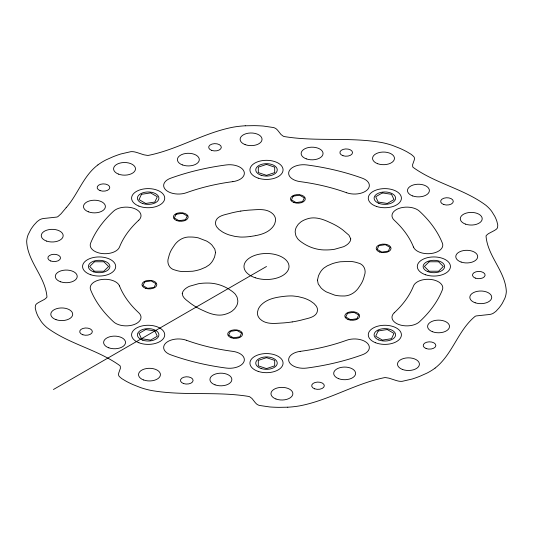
<?xml version="1.0" encoding="UTF-8"?>
<svg xmlns="http://www.w3.org/2000/svg" width="533" height="533" viewBox="0 0 533 533"><rect width="100%" height="100%" fill="white"/><g stroke="black" fill="none" stroke-linecap="round" stroke-linejoin="round"><path stroke-width="0.8" d="M66.252 207.59L61.042 213.786L57.93 216.598A5.303 3.058 0 0 1 56.944 217.051L46.058 218.237A40.761 23.532 0 0 0 45.132 218.31L43.06 218.577A8.761 5.057 0 0 0 39.828 219.656L37.157 221.588L34.139 224.859A92.362 53.327 0 0 0 30.654 229.763L28.149 234.7A60.742 35.071 0 0 0 26.677 241.529C27.603 261.75 45.425 276.747 46.957 296.908A5.303 3.058 0 0 1 46.618 297.607L44.619 299.306L39.022 302.264A40.761 23.532 0 0 0 38.349 302.637L36.944 303.557A8.761 5.057 0 0 0 35.425 305.522L35.231 307.994L36.124 311.665A92.362 53.327 0 0 0 38.296 316.815L41.294 321.659A60.742 35.071 0 0 0 47.064 327.682C69.17 344.145 97.486 349.488 119.845 365.605A5.303 3.058 0 0 1 120.285 366.284L120.391 368.336L118.872 372.627A40.761 23.532 0 0 0 118.712 373.16L118.513 374.379A8.761 5.057 0 0 0 119.285 376.485L121.651 378.55L126.101 381.222A92.362 53.327 0 0 0 133.103 384.646L140.465 387.551A60.742 35.071 0 0 0 151.259 390.469C183.459 396.139 216.491 391.129 248.744 396.445A5.303 3.058 0 0 1 249.797 396.845L251.969 398.471L255.114 402.455A40.761 23.532 0 0 0 255.527 402.941L256.606 404.001A8.761 5.057 0 0 0 259.378 405.44L269.711 406.952A92.362 53.327 0 0 0 278.866 407.352L287.773 407.199M66.192 207.663C77.965 194.345 83.295 175.85 97.899 164.917M435.101 368.083C452.67 354.365 457.854 330.513 475.07 316.402A5.303 3.058 0 0 1 476.056 315.949L486.942 314.763A40.761 23.532 0 0 0 487.868 314.69L489.94 314.423A8.761 5.057 0 0 0 493.172 313.344L495.843 311.412L498.861 308.141A92.362 53.327 0 0 0 502.346 303.237L504.851 298.3A60.742 35.071 0 0 0 506.323 291.471C505.404 271.25 487.575 256.253 486.043 236.092A5.303 3.058 0 0 1 486.382 235.393L488.381 233.694L493.978 230.736A40.761 23.532 0 0 0 494.651 230.363L496.056 229.443A8.761 5.057 0 0 0 497.575 227.478L497.769 225.006L496.876 221.335A92.362 53.327 0 0 0 494.704 216.185L491.706 211.341A60.742 35.071 0 0 0 485.936 205.318C463.837 188.849 435.514 183.512 413.155 167.395A5.303 3.058 0 0 1 412.715 166.716L412.609 164.664L414.128 160.373A40.761 23.532 0 0 0 414.288 159.84L414.487 158.621A8.761 5.057 0 0 0 413.715 156.515L411.349 154.45L406.899 151.778A92.362 53.327 0 0 0 399.897 148.354L392.535 145.449A60.742 35.071 0 0 0 381.741 142.531C349.548 136.841 316.502 141.878 284.256 136.555A5.303 3.058 0 0 1 283.203 136.155L281.031 134.529L277.886 130.545A40.761 23.532 0 0 0 277.473 130.059L276.394 128.999A8.761 5.057 0 0 0 273.622 127.56L263.289 126.048A92.362 53.327 0 0 0 254.134 125.648L245.227 125.801M53.447 389.503L266.5 266.5M255.3 235.699C261.13 234.607 267.126 232.781 271.417 228.464A31.847 18.389 0 0 0 274.695 223.867L275.568 220.722L275.361 218.084A20.447 11.806 0 0 0 272.709 213.76C266.553 208.07 257.412 209.709 249.784 210.062A70.849 40.908 0 0 0 240.783 211.081M254.947 235.766L250.263 236.505M249.89 236.552L248.505 236.699A48.929 28.249 0 0 1 244.9 236.998L242.308 237.078A22.672 13.085 0 0 1 240.03 237.018L235.126 236.452L229.297 234.98A31.847 18.389 0 0 1 222.481 231.942L219.003 229.47L216.898 227.131A20.447 11.806 0 0 1 215.445 222.614C216.365 215.279 225.812 214.766 231.422 212.96A73.268 42.3 0 0 1 240.776 211.075M97.899 164.917A60.742 35.071 0 0 1 106.034 159.887L113.096 156.742A92.362 53.327 0 0 1 120.904 153.957L130.812 151.678A8.761 5.057 0 0 1 134.523 151.898L136.468 152.391A40.761 23.532 0 0 1 137.294 152.645L143.897 154.803L147.308 155.383A5.303 3.058 0 0 0 148.567 155.35C177.995 149.4 204.006 132.657 233.521 127.101A60.742 35.071 0 0 1 245.227 125.795M435.101 368.083A60.742 35.071 0 0 1 426.966 373.113L419.904 376.258A92.362 53.327 0 0 1 412.096 379.043L402.188 381.322A8.761 5.057 0 0 1 398.477 381.102L396.532 380.609A40.761 23.532 0 0 1 395.706 380.355L389.103 378.197L385.692 377.617A5.303 3.058 0 0 0 384.433 377.65C355.005 383.607 328.988 400.323 299.479 405.899A60.742 35.071 0 0 1 287.773 407.205M292.224 321.925A73.268 42.3 0 0 0 301.571 320.033C307.188 318.248 316.642 317.715 317.548 310.386A20.447 11.806 0 0 0 316.096 305.869L313.997 303.53L310.519 301.052A31.847 18.389 0 0 0 303.703 298.02L297.874 296.548L292.97 295.982A22.672 13.085 0 0 0 290.692 295.922L288.106 296.008A48.929 28.249 0 0 0 284.502 296.308C276.387 297.227 267.693 298.667 261.583 304.536A31.847 18.389 0 0 0 258.305 309.133L257.432 312.278L257.639 314.916A20.447 11.806 0 0 0 260.291 319.24C266.447 324.93 275.588 323.291 283.216 322.938A70.849 40.908 0 0 0 292.217 321.919M182.253 293.556C182.493 298.067 187.123 300.459 190.201 303.077A70.849 40.908 0 0 0 196.231 307.068A73.268 42.3 0 0 0 203.739 310.799C210.635 314.09 218.663 316.729 226.199 313.97A20.447 11.806 0 0 0 232.241 310.986L234.7 308.767L236.679 305.789A31.847 18.389 0 0 0 237.825 300.859L237.112 297.214L235.513 294.476A22.672 13.085 0 0 0 234.46 293.31L233.041 292.057A48.929 28.249 0 0 0 230.789 290.405C223.867 285.575 215.459 282.863 206.984 283.056A31.847 18.389 0 0 0 198.456 283.723L189.448 286.274A20.447 11.806 0 0 0 184.278 289.765L182.872 291.638L182.253 293.556M350.747 238.897L350.321 240.976L348.715 243.235A20.447 11.806 0 0 1 343.545 246.719L334.551 249.284A31.847 18.389 0 0 1 326.016 249.944C317.541 250.144 309.133 247.419 302.204 242.602A48.929 28.249 0 0 1 299.952 240.949L298.54 239.69A22.672 13.085 0 0 1 297.487 238.524L295.888 235.786L295.182 232.141A31.847 18.389 0 0 1 296.328 227.211L298.3 224.233L300.752 222.014A20.447 11.806 0 0 1 306.801 219.03C314.343 216.265 322.358 218.923 329.274 222.188A73.268 42.3 0 0 1 336.776 225.925A70.849 40.908 0 0 1 342.786 229.93L348.955 235.206L350.747 238.897M215.539 252.535L214.552 257.126L212.8 260.597A48.929 28.249 0 0 1 211.448 262.549L210.269 263.882A22.672 13.085 0 0 1 209.049 264.994L205.738 267.16L200.621 269.338A31.847 18.389 0 0 1 192.66 271.23L182.646 271.617A20.447 11.806 0 0 1 175.144 270.084C169.141 268.998 166.376 262.689 168.648 257.266A73.268 42.3 0 0 1 170.5 251.649A70.849 40.908 0 0 1 173.498 246.646C176.976 240.636 183.412 236.519 190.488 237.025A20.447 11.806 0 0 1 198.309 237.865L206.651 241.083A31.847 18.389 0 0 1 211.907 245.02L214.792 249.084L215.539 252.535M317.475 280.165L318.208 283.916L321.093 287.98A31.847 18.389 0 0 0 326.356 291.911L334.691 295.135A20.447 11.806 0 0 0 342.512 295.975C349.595 296.481 356.011 292.357 359.515 286.361A70.849 40.908 0 0 0 362.487 281.351A73.268 42.3 0 0 0 364.332 275.728C366.651 270.318 363.852 263.988 357.856 262.916A20.447 11.806 0 0 0 350.354 261.39L340.34 261.77A31.847 18.389 0 0 0 332.379 263.662L327.262 265.84L323.957 268.006A22.672 13.085 0 0 0 322.731 269.118L321.559 270.451A48.929 28.249 0 0 0 320.206 272.403L318.521 275.661L317.475 280.165M141.465 194.312L139.013 199.589L145.702 203.453L154.843 202.04L157.295 196.757L150.606 192.899L141.465 194.312M144.676 281.897L142.951 285.615L147.668 288.333L154.11 287.34L155.836 283.623L151.119 280.898L144.676 281.897M176.057 214.279L174.331 218.004L179.048 220.722L185.484 219.729L187.216 216.012L182.499 213.287L176.057 214.279M230.403 331.386L228.677 335.11L233.394 337.829L239.837 336.836L241.562 333.112L236.845 330.393L230.403 331.386M293.163 196.164L291.438 199.888L296.155 202.607L302.597 201.614L304.323 197.89L299.606 195.171L293.163 196.164M347.516 313.271L345.784 316.988L350.501 319.713L356.943 318.721L358.669 314.996L353.952 312.278L347.516 313.271M378.89 245.66L377.164 249.377L381.881 252.102L388.324 251.103L390.049 247.385L385.332 244.667L378.89 245.66M378.157 330.96L375.705 336.243L382.394 340.101L391.535 338.688L393.987 333.411L387.298 329.547L378.157 330.96M94.401 261.77L89.671 266.5L94.401 271.23L103.868 271.23L108.599 266.5L103.868 261.77L94.401 261.77M429.132 261.77L424.401 266.5L429.132 271.23L438.599 271.23L443.329 266.5L438.599 261.77L429.132 261.77M145.702 329.547L139.013 333.411L141.465 338.688L150.606 340.101L157.295 336.243L154.843 330.96L145.702 329.547M382.394 192.899L375.705 196.757L378.157 202.04L387.298 203.453L393.987 199.589L391.535 194.312L382.394 192.899M266.5 164.411L258.305 167.142L258.305 172.605L266.5 175.337L274.695 172.605L274.695 167.142L266.5 164.411M266.5 357.663L258.305 360.395L258.305 365.858L266.5 368.589L274.695 365.858L274.695 360.395L266.5 357.663M425.587 274.781A16.563 9.561 0 0 0 450.432 266.5A16.563 9.561 0 0 0 425.587 258.219A16.563 9.561 0 0 0 425.587 274.781M375.565 342.746A16.563 9.561 0 0 0 401.369 335.51A16.563 9.561 0 0 0 377.611 326.223A16.563 9.561 0 0 0 375.565 342.746M258.219 371.408A16.563 9.561 0 0 0 283.063 363.126A16.563 9.561 0 0 0 258.219 354.845A16.563 9.561 0 0 0 258.219 371.408M138.873 342.746A16.563 9.561 0 0 0 164.677 335.51A16.563 9.561 0 0 0 140.919 326.223A16.563 9.561 0 0 0 138.873 342.746M90.85 274.781A16.563 9.561 0 0 0 115.694 266.5A16.563 9.561 0 0 0 90.85 258.219A16.563 9.561 0 0 0 90.85 274.781M138.873 206.091A16.563 9.561 0 0 0 164.677 198.856A16.563 9.561 0 0 0 140.919 189.575A16.563 9.561 0 0 0 138.873 206.091M258.219 178.155A16.563 9.561 0 0 0 283.063 169.874A16.563 9.561 0 0 0 258.219 161.592A16.563 9.561 0 0 0 258.219 178.155M461.152 262.063A10.953 6.323 0 0 0 477.688 256.693A10.953 6.323 0 0 0 461.365 251.11A10.953 6.323 0 0 0 461.152 262.063M475.323 278.106A6.316 3.644 0 0 0 485.11 275.281A6.316 3.644 0 0 0 475.976 271.803A6.316 3.644 0 0 0 475.323 278.106M475.196 302.777A10.953 6.323 0 0 0 491.732 297.407A10.953 6.323 0 0 0 475.409 291.824A10.953 6.323 0 0 0 475.196 302.777M432.436 331.706A10.953 6.323 0 0 0 449.479 326.889A10.953 6.323 0 0 0 433.735 320.773A10.953 6.323 0 0 0 432.436 331.706M426.134 348.549A6.316 3.644 0 0 0 435.847 345.637A6.316 3.644 0 0 0 426.627 342.233A6.316 3.644 0 0 0 426.134 348.549M402.348 369.416A10.953 6.323 0 0 0 419.391 364.599A10.953 6.323 0 0 0 403.641 358.482A10.953 6.323 0 0 0 402.348 369.416M338.668 378.69A10.953 6.323 0 0 0 355.591 373.733A10.953 6.323 0 0 0 339.694 367.75A10.953 6.323 0 0 0 338.668 378.69M314.67 388.817A6.316 3.644 0 0 0 324.311 385.832A6.316 3.644 0 0 0 315.01 382.507A6.316 3.644 0 0 0 314.67 388.817M275.934 398.984A10.953 6.323 0 0 0 292.857 394.034A10.953 6.323 0 0 0 276.96 388.051A10.953 6.323 0 0 0 275.934 398.984M215.052 384.846A10.953 6.323 0 0 0 231.848 379.749A10.953 6.323 0 0 0 215.805 373.9A10.953 6.323 0 0 0 215.052 384.846M183.539 383.553A6.316 3.644 0 0 0 193.106 380.489A6.316 3.644 0 0 0 183.718 377.237A6.316 3.644 0 0 0 183.539 383.553M143.63 379.976A10.953 6.323 0 0 0 160.426 374.879A10.953 6.323 0 0 0 144.39 369.029A10.953 6.323 0 0 0 143.63 379.976M108.852 347.836A10.953 6.323 0 0 0 125.515 342.606A10.953 6.323 0 0 0 109.332 336.889A10.953 6.323 0 0 0 108.852 347.836M82.855 334.771A6.316 3.644 0 0 0 92.342 331.626A6.316 3.644 0 0 0 82.882 328.455A6.316 3.644 0 0 0 82.855 334.771M56.032 319.66A10.953 6.323 0 0 0 72.701 314.43A10.953 6.323 0 0 0 56.511 308.714A10.953 6.323 0 0 0 56.032 319.66M60.682 281.824A10.953 6.323 0 0 0 77.218 276.454A10.953 6.323 0 0 0 60.895 270.871A10.953 6.323 0 0 0 60.682 281.824M50.722 260.983A6.316 3.644 0 0 0 60.502 258.152A6.316 3.644 0 0 0 51.368 254.674A6.316 3.644 0 0 0 50.722 260.983M46.638 241.103A10.953 6.323 0 0 0 63.174 235.733A10.953 6.323 0 0 0 46.851 230.149A10.953 6.323 0 0 0 46.638 241.103M88.338 211.794A10.953 6.323 0 0 0 105.374 206.977A10.953 6.323 0 0 0 89.631 200.861A10.953 6.323 0 0 0 88.338 211.794M100.064 190.601A6.316 3.644 0 0 0 109.771 187.689A6.316 3.644 0 0 0 100.557 184.291A6.316 3.644 0 0 0 100.064 190.601M118.426 174.084A10.953 6.323 0 0 0 135.469 169.267A10.953 6.323 0 0 0 119.725 163.151A10.953 6.323 0 0 0 118.426 174.084M182.366 164.904A10.953 6.323 0 0 0 199.289 159.947A10.953 6.323 0 0 0 183.392 153.97A10.953 6.323 0 0 0 182.366 164.904M211.674 150.386A6.316 3.644 0 0 0 221.315 147.394A6.316 3.644 0 0 0 212.014 144.07A6.316 3.644 0 0 0 211.674 150.386M245.1 144.61A10.953 6.323 0 0 0 262.023 139.653A10.953 6.323 0 0 0 246.126 133.67A10.953 6.323 0 0 0 245.1 144.61M306.248 158.847A10.953 6.323 0 0 0 323.045 153.751A10.953 6.323 0 0 0 307.001 147.901A10.953 6.323 0 0 0 306.248 158.847M342.966 155.703A6.316 3.644 0 0 0 352.526 152.638A6.316 3.644 0 0 0 343.145 149.387A6.316 3.644 0 0 0 342.966 155.703M377.664 163.718A10.953 6.323 0 0 0 394.46 158.621A10.953 6.323 0 0 0 378.423 152.771A10.953 6.323 0 0 0 377.664 163.718M443.802 204.539A6.316 3.644 0 0 0 453.29 201.394A6.316 3.644 0 0 0 443.829 198.223A6.316 3.644 0 0 0 443.802 204.539M465.536 224.126A10.953 6.323 0 0 0 482.205 218.896A10.953 6.323 0 0 0 466.022 213.173A10.953 6.323 0 0 0 465.536 224.126M412.715 195.951A10.953 6.323 0 0 0 429.385 190.721A10.953 6.323 0 0 0 413.202 184.998A10.953 6.323 0 0 0 412.715 195.951M394.247 312.771A150.806 87.066 0 0 0 413.501 285.935A14.831 8.561 0 0 1 431.264 279.499A14.831 8.561 0 0 1 442.41 289.759A180.467 104.188 0 0 1 419.371 321.872A14.831 8.561 0 0 1 398.931 324.57A14.831 8.561 0 0 1 394.247 312.771M300.166 351.367A150.806 87.066 0 0 0 346.643 340.254A14.831 8.561 0 0 1 367.084 342.959A14.831 8.561 0 0 1 362.4 354.758A180.467 104.188 0 0 1 306.781 368.063A14.831 8.561 0 0 1 289.019 361.627A14.831 8.561 0 0 1 300.166 351.367M186.357 340.254A150.806 87.066 0 0 0 232.834 351.367A14.831 8.561 0 0 1 243.981 361.627A14.831 8.561 0 0 1 226.219 368.063A180.467 104.188 0 0 1 170.6 354.758A14.831 8.561 0 0 1 165.916 342.959A14.831 8.561 0 0 1 186.357 340.254M119.499 285.935A150.806 87.066 0 0 0 138.753 312.771A14.831 8.561 0 0 1 134.069 324.57A14.831 8.561 0 0 1 113.629 321.872A180.467 104.188 0 0 1 90.59 289.759A14.831 8.561 0 0 1 101.736 279.499A14.831 8.561 0 0 1 119.499 285.935M138.753 220.229A150.806 87.066 0 0 0 119.499 247.065A14.831 8.561 0 0 1 101.736 253.501A14.831 8.561 0 0 1 90.59 243.241A180.467 104.188 0 0 1 113.629 211.128A14.831 8.561 0 0 1 134.069 208.43A14.831 8.561 0 0 1 138.753 220.229M232.834 181.633A150.806 87.066 0 0 0 186.357 192.746A14.831 8.561 0 0 1 165.916 190.041A14.831 8.561 0 0 1 170.6 178.242A180.467 104.188 0 0 1 226.219 164.937A14.831 8.561 0 0 1 243.981 171.373A14.831 8.561 0 0 1 232.834 181.633M346.643 192.746A150.806 87.066 0 0 0 300.166 181.633A14.831 8.561 0 0 1 289.019 171.373A14.831 8.561 0 0 1 306.781 164.937A180.467 104.188 0 0 1 362.4 178.242A14.831 8.561 0 0 1 367.084 190.041A14.831 8.561 0 0 1 346.643 192.746M413.501 247.065A150.806 87.066 0 0 0 394.247 220.229A14.831 8.561 0 0 1 398.931 208.43A14.831 8.561 0 0 1 419.371 211.128A180.467 104.188 0 0 1 442.41 243.241A14.831 8.561 0 0 1 431.264 253.501A14.831 8.561 0 0 1 413.501 247.065M376.565 206.458A16.563 9.561 0 0 0 401.409 198.176A16.563 9.561 0 0 0 376.565 189.895A16.563 9.561 0 0 0 376.565 206.458M427.839 271.643A10.753 6.209 0 0 0 444.589 266.94A10.753 6.209 0 0 0 429.172 260.917A10.753 6.209 0 0 0 427.839 271.643M378.823 339.967A10.753 6.209 0 0 0 395.573 335.27A10.753 6.209 0 0 0 380.149 329.241A10.753 6.209 0 0 0 378.823 339.967M261.123 368.503A10.753 6.209 0 0 0 277.253 363.126A10.753 6.209 0 0 0 261.123 357.75A10.753 6.209 0 0 0 261.123 368.503M142.777 340.201A10.753 6.209 0 0 0 158.907 334.824A10.753 6.209 0 0 0 142.777 329.454A10.753 6.209 0 0 0 142.777 340.201M93.761 271.877A10.753 6.209 0 0 0 109.885 266.5A10.753 6.209 0 0 0 93.761 261.123A10.753 6.209 0 0 0 93.761 271.877M142.777 203.546A10.753 6.209 0 0 0 158.907 198.176A10.753 6.209 0 0 0 142.777 192.799A10.753 6.209 0 0 0 142.777 203.546M261.123 175.25A10.753 6.209 0 0 0 277.253 169.874A10.753 6.209 0 0 0 261.123 164.497A10.753 6.209 0 0 0 261.123 175.25M378.823 203.313A10.753 6.209 0 0 0 395.573 198.616A10.753 6.209 0 0 0 380.149 192.593A10.753 6.209 0 0 0 378.823 203.313M293.863 202.5A7.429 4.291 0 0 0 305.302 199.095A7.429 4.291 0 0 0 294.476 195.078A7.429 4.291 0 0 0 293.863 202.5M379.743 252.049A7.429 4.291 0 0 0 391.035 248.485A7.429 4.291 0 0 0 380.049 244.62A7.429 4.291 0 0 0 379.743 252.049M348.062 319.547A7.429 4.291 0 0 0 359.642 316.302A7.429 4.291 0 0 0 348.982 312.138A7.429 4.291 0 0 0 348.062 319.547M231.102 337.722A7.429 4.291 0 0 0 242.542 334.318A7.429 4.291 0 0 0 231.715 330.3A7.429 4.291 0 0 0 231.102 337.722M145.522 288.28A7.429 4.291 0 0 0 156.822 284.715A7.429 4.291 0 0 0 145.829 280.851A7.429 4.291 0 0 0 145.522 288.28M176.603 220.555A7.429 4.291 0 0 0 188.182 217.311A7.429 4.291 0 0 0 177.522 213.147A7.429 4.291 0 0 0 176.603 220.555M255.24 277.76A22.519 13.005 0 0 0 289.019 266.5A22.519 13.005 0 0 0 255.24 255.24A22.519 13.005 0 0 0 255.24 277.76"/></g></svg>
